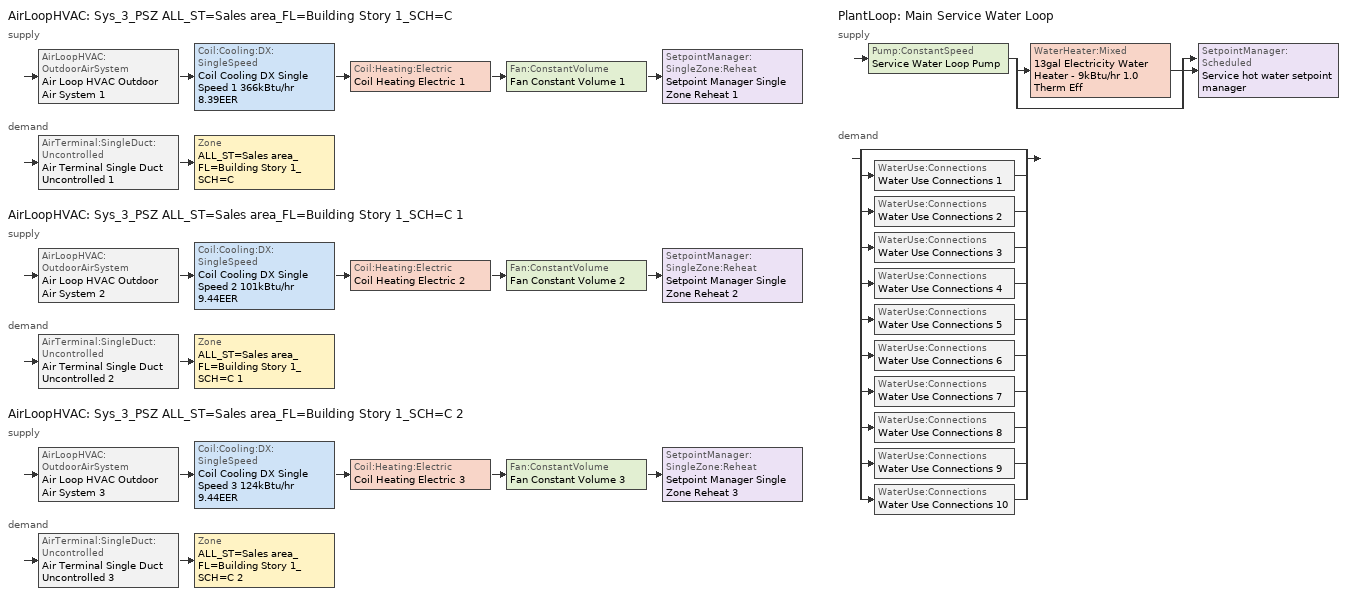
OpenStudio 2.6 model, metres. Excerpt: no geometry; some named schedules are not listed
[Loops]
AirLoopHVAC 'Sys_3_PSZ ALL_ST=Sales area_FL=Building Story 1_SCH=C'
 supply: AirLoopHVAC:OutdoorAirSystem 'Air Loop HVAC Outdoor Air System 1' > Coil:Cooling:DX:SingleSpeed 'Coil Cooling DX Single Speed 1 366kBtu/hr 8.39EER' > Coil:Heating:Electric 'Coil Heating Electric 1' > Fan:ConstantVolume 'Fan Constant Volume 1' > SetpointManager:SingleZone:Reheat 'Setpoint Manager Single Zone Reheat 1'
 demand: AirTerminal:SingleDuct:Uncontrolled 'Air Terminal Single Duct Uncontrolled 1' > Zone 'ALL_ST=Sales area_FL=Building Story 1_SCH=C'
AirLoopHVAC 'Sys_3_PSZ ALL_ST=Sales area_FL=Building Story 1_SCH=C 1'
 supply: AirLoopHVAC:OutdoorAirSystem 'Air Loop HVAC Outdoor Air System 2' > Coil:Cooling:DX:SingleSpeed 'Coil Cooling DX Single Speed 2 101kBtu/hr 9.44EER' > Coil:Heating:Electric 'Coil Heating Electric 2' > Fan:ConstantVolume 'Fan Constant Volume 2' > SetpointManager:SingleZone:Reheat 'Setpoint Manager Single Zone Reheat 2'
 demand: AirTerminal:SingleDuct:Uncontrolled 'Air Terminal Single Duct Uncontrolled 2' > Zone 'ALL_ST=Sales area_FL=Building Story 1_SCH=C 1'
AirLoopHVAC 'Sys_3_PSZ ALL_ST=Sales area_FL=Building Story 1_SCH=C 2'
 supply: AirLoopHVAC:OutdoorAirSystem 'Air Loop HVAC Outdoor Air System 3' > Coil:Cooling:DX:SingleSpeed 'Coil Cooling DX Single Speed 3 124kBtu/hr 9.44EER' > Coil:Heating:Electric 'Coil Heating Electric 3' > Fan:ConstantVolume 'Fan Constant Volume 3' > SetpointManager:SingleZone:Reheat 'Setpoint Manager Single Zone Reheat 3'
 demand: AirTerminal:SingleDuct:Uncontrolled 'Air Terminal Single Duct Uncontrolled 3' > Zone 'ALL_ST=Sales area_FL=Building Story 1_SCH=C 2'
PlantLoop 'Main Service Water Loop'
 supply: Pump:ConstantSpeed 'Service Water Loop Pump' > split
  | WaterHeater:Mixed '13gal Electricity Water Heater - 9kBtu/hr 1.0 Therm Eff'
  | bypass
  join > SetpointManager:Scheduled 'Service hot water setpoint manager'
 demand: split
  | bypass
  | WaterUse:Connections 'Water Use Connections 1'
  | WaterUse:Connections 'Water Use Connections 2'
  | WaterUse:Connections 'Water Use Connections 3'
  | WaterUse:Connections 'Water Use Connections 4'
  | WaterUse:Connections 'Water Use Connections 5'
  | WaterUse:Connections 'Water Use Connections 6'
  | WaterUse:Connections 'Water Use Connections 7'
  | WaterUse:Connections 'Water Use Connections 8'
  | WaterUse:Connections 'Water Use Connections 9'
  | WaterUse:Connections 'Water Use Connections 10'
[Sizing:Zone] Zone Cooling Design Supply Air Temperature Input Method=SupplyAirTemperature; Zone Cooling Design Supply Air Temperature {C}=13; Zone Cooling Design Supply Air Temperature Difference {deltaC}=11.11; Zone Heating Design Supply Air Temperature Input Method=SupplyAirTemperature; Zone Heating Design Supply Air Temperature {C}=43; Zone Heating Design Supply Air Temperature Difference {deltaC}=11.11; Zone Cooling Design Supply Air Humidity Ratio {kg-H2O/kg-air}=0.0085; Zone Heating Design Supply Air Humidity Ratio {kg-H2O/kg-air}=0.008; Zone Heating Sizing Factor=1.3; Zone Cooling Sizing Factor=1.1; Cooling Design Air Flow Method=DesignDay; Heating Design Air Flow Method=DesignDay; Account for Dedicated Outdoor Air System=No; Dedicated Outdoor Air System Control Strategy=NeutralSupplyAir; Dedicated Outdoor Air Low Setpoint Temperature for Design {C}=autosize; Dedicated Outdoor Air High Setpoint Temperature for Design {C}=autosize
ALL_ST=Sales area_FL=Building Story 1_SCH=C; ALL_ST=Sales area_FL=Building Story 1_SCH=C 1; ALL_ST=Sales area_FL=Building Story 1_SCH=C 2
[Zone equipment]
ALL_ST=Sales area_FL=Building Story 1_SCH=C: Air Terminal Single Duct Uncontrolled 1, Zone HVAC Baseboard Convective Electric 1
ALL_ST=Sales area_FL=Building Story 1_SCH=C 1: Air Terminal Single Duct Uncontrolled 2, Zone HVAC Baseboard Convective Electric 2
ALL_ST=Sales area_FL=Building Story 1_SCH=C 2: Air Terminal Single Duct Uncontrolled 3, Zone HVAC Baseboard Convective Electric 3
[AirLoopHVAC] Design Supply Air Flow Rate {m3/s}=AutoSize
Name | Availability Schedule
Sys_3_PSZ ALL_ST=Sales area_FL=Building Story 1_SCH=C | Sys_3_PSZ ALL_ST=Sales area_FL=Building Story 1_SCH=C Occ Sch
Sys_3_PSZ ALL_ST=Sales area_FL=Building Story 1_SCH=C 1 | Sys_3_PSZ ALL_ST=Sales area_FL=Building Story 1_SCH=C 1 Occ Sch
Sys_3_PSZ ALL_ST=Sales area_FL=Building Story 1_SCH=C 2 | Sys_3_PSZ ALL_ST=Sales area_FL=Building Story 1_SCH=C 2 Occ Sch
[Sizing:System] Type of Load to Size On=Sensible; Design Outdoor Air Flow Rate {m3/s}=Autosize; Minimum System Air Flow Ratio=1; Preheat Design Temperature {C}=7; Preheat Design Humidity Ratio {kg-H2O/kg-Air}=0.008; Precool Design Temperature {C}=13; Precool Design Humidity Ratio {kg-H2O/kg-Air}=0.008; Central Cooling Design Supply Air Temperature {C}=13; Central Heating Design Supply Air Temperature {C}=43; Sizing Option=NonCoincident; 100% Outdoor Air in Cooling=No; 100% Outdoor Air in Heating=No; Central Cooling Design Supply Air Humidity Ratio {kg-H2O/kg-Air}=0.0085; Central Heating Design Supply Air Humidity Ratio {kg-H2O/kg-Air}=0.008; Cooling Design Air Flow Method=DesignDay; Cooling Design Air Flow Rate {m3/s}=0; Heating Design Air Flow Method=DesignDay; Heating Design Air Flow Rate {m3/s}=0; System Outdoor Air Method=ZoneSum; Zone Maximum Outdoor Air Fraction=1; Cooling Supply Air Flow Rate Per Floor Area {m3/s-m2}=0.00996765; Cooling Fraction of Autosized Cooling Supply Air Flow Rate=1; Cooling Supply Air Flow Rate Per Unit Cooling Capacity {m3/s-W}=3.94755e-05; Heating Supply Air Flow Rate Per Floor Area {m3/s-m2}=0.00996765; Heating Fraction of Autosized Heating Supply Air Flow Rate=1; Heating Fraction of Autosized Cooling Supply Air Flow Rate=1; Heating Supply Air Flow Rate Per Unit Heating Capacity {m3/s-W}=3.15882e-05; Cooling Design Capacity Method=CoolingDesignCapacity; Cooling Design Capacity {W}=autosize; Cooling Design Capacity Per Floor Area {W/m2}=234.7; Fraction of Autosized Cooling Design Capacity=1; Heating Design Capacity Method=HeatingDesignCapacity; Heating Design Capacity {W}=autosize; Heating Design Capacity Per Floor Area {W/m2}=157; Fraction of Autosized Heating Design Capacity=1; Central Cooling Capacity Control Method=OnOff
Sys_3_PSZ ALL_ST=Sales area_FL=Building Story 1_SCH=C; Sys_3_PSZ ALL_ST=Sales area_FL=Building Story 1_SCH=C 1; Sys_3_PSZ ALL_ST=Sales area_FL=Building Story 1_SCH=C 2
[Fan:ConstantVolume] Availability Schedule=Always On Discrete; Fan Efficiency=0.39975; Pressure Rise {Pa}=640; Maximum Flow Rate {m3/s}=AutoSize; Motor Efficiency=0.615
Fan Constant Volume 1; Fan Constant Volume 2; Fan Constant Volume 3
[Coil:Heating:Electric] Availability Schedule=Always On Discrete
Coil Heating Electric 1; Coil Heating Electric 2; Coil Heating Electric 3
[Coil:Cooling:DX:SingleSpeed] Availability Schedule=Always On Discrete; Rated Total Cooling Capacity {W}=autosize; Rated Sensible Heat Ratio=autosize; Rated Air Flow Rate {m3/s}=autosize; Rated Evaporator Fan Power Per Volume Flow Rate {W/(m3/s)}=773.3; Total Cooling Capacity Function of Temperature Curve=DXCOOL-NECB2011-REF-CAPFT; Total Cooling Capacity Function of Flow Fraction Curve=DXCOOL-NECB2011-REF-CAPFFLOW; Energy Input Ratio Function of Temperature Curve=DXCOOL-NECB2011-REF-COOLEIRFT; Energy Input Ratio Function of Flow Fraction Curve=DXCOOL-NECB2011-REF-COOLEIRFFLOW; Part Load Fraction Correlation Curve=DXCOOL-NECB2011-REF-COOLPLFFPLR; Condenser Type=AirCooled; Evaporative Condenser Effectiveness=0; Evaporative Condenser Air Flow Rate {m3/s}=Autosize; Evaporative Condenser Pump Rated Power Consumption {W}=Autosize; Crankcase Heater Capacity {W}=0; Maximum Outdoor Dry-Bulb Temperature for Crankcase Heater Operation {C}=0; Basin Heater Capacity {W/K}=0; Basin Heater Setpoint Temperature {C}=10
Name | Rated COP {W/W}
Coil Cooling DX Single Speed 1 366kBtu/hr 8.39EER | 3.07683
Coil Cooling DX Single Speed 2 101kBtu/hr 9.44EER | 3.26535
Coil Cooling DX Single Speed 3 124kBtu/hr 9.44EER | 3.28219
[Controller:OutdoorAir] Minimum Outdoor Air Flow Rate {m3/s}=autosize; Maximum Outdoor Air Flow Rate {m3/s}=Autosize; Economizer Control Type=DifferentialEnthalpy; Economizer Control Action Type=ModulateFlow; Lockout Type=NoLockout; Minimum Limit Type=FixedMinimum; High Humidity Control=No; Heat Recovery Bypass Control Type=BypassWhenWithinEconomizerLimits
Name | Minimum Outdoor Air Schedule | Controller Mechanical Ventilation
Controller Outdoor Air 1 | Sys_3_PSZ ALL_ST=Sales area_FL=Building Story 1_SCH=C Occ Sch | Controller Mechanical Ventilation 1
Controller Outdoor Air 2 | Sys_3_PSZ ALL_ST=Sales area_FL=Building Story 1_SCH=C 1 Occ Sch | Controller Mechanical Ventilation 2
Controller Outdoor Air 3 | Sys_3_PSZ ALL_ST=Sales area_FL=Building Story 1_SCH=C 2 Occ Sch | Controller Mechanical Ventilation 3
[Controller:MechanicalVentilation] Availability Schedule=Always On Discrete; System Outdoor Air Method=ZoneSum
Controller Mechanical Ventilation 1; Controller Mechanical Ventilation 2; Controller Mechanical Ventilation 3
[AirLoopHVAC:OutdoorAirSystem]
Name | Controller
Air Loop HVAC Outdoor Air System 1 | Controller Outdoor Air 1
Air Loop HVAC Outdoor Air System 2 | Controller Outdoor Air 2
Air Loop HVAC Outdoor Air System 3 | Controller Outdoor Air 3
[SetpointManager:SingleZone:Reheat] Minimum Supply Air Temperature {C}=13; Maximum Supply Air Temperature {C}=43
Name | Control Zone
Setpoint Manager Single Zone Reheat 1 | ALL_ST=Sales area_FL=Building Story 1_SCH=C
Setpoint Manager Single Zone Reheat 2 | ALL_ST=Sales area_FL=Building Story 1_SCH=C 1
Setpoint Manager Single Zone Reheat 3 | ALL_ST=Sales area_FL=Building Story 1_SCH=C 2
[AirTerminal:SingleDuct:Uncontrolled] Availability Schedule=Always On Discrete; Maximum Air Flow Rate {m3/s}=AutoSize
Air Terminal Single Duct Uncontrolled 1; Air Terminal Single Duct Uncontrolled 2; Air Terminal Single Duct Uncontrolled 3
[ZoneHVAC:Baseboard:Convective:Electric] Availability Schedule=Always On Discrete; Nominal Capacity {W}=autosize; Efficiency=1
Zone HVAC Baseboard Convective Electric 1; Zone HVAC Baseboard Convective Electric 2; Zone HVAC Baseboard Convective Electric 3
[PlantLoop]
Main Service Water Loop: Glycol Concentration=0; Maximum Loop Temperature {C}=60; Minimum Loop Temperature {C}=10; Plant Loop Volume {m3}=Autocalculate; Load Distribution Scheme=Optimal
[Sizing:Plant]
Main Service Water Loop: Loop Type=Heating; Design Loop Exit Temperature {C}=60; Loop Design Temperature Difference {deltaC}=5; Sizing Option=NonCoincident; Zone Timesteps in Averaging Window=1; Coincident Sizing Factor Mode=None
[SetpointManager:Scheduled]
Service hot water setpoint manager: Control Variable=Temperature; Schedule=Service Water Loop Temp - 140F
[Pump:ConstantSpeed]
Service Water Loop Pump: Rated Flow Rate {m3/s}=autosize; Rated Pump Head {Pa}=194.952; Rated Power Consumption {W}=autosize; Motor Efficiency=0.7; Fraction of Motor Inefficiencies to Fluid Stream=0; Pump Control Type=Intermittent; Design Power Sizing Method=PowerPerFlowPerPressure; Design Electric Power per Unit Flow Rate {W/(m3/s)}=348701.1; Design Shaft Power per Unit Flow Rate per Unit Head {W-s/m3-Pa}=1.28205
[WaterHeater:Mixed]
13gal Electricity Water Heater - 9kBtu/hr 1.0 Therm Eff: Tank Volume {m3}=0.0506259; Setpoint Temperature Schedule=Service Water Loop Temp - 140F; Deadband Temperature Difference {deltaC}=2; Maximum Temperature Limit {C}=82.2222; Heater Control Type=Cycle; Heater Maximum Capacity {W}=2645.2; Heater Fuel Type=Electricity; Heater Thermal Efficiency=1; Off Cycle Parasitic Fuel Consumption Rate {W}=13.2577; Off Cycle Parasitic Fuel Type=Electricity; Off Cycle Parasitic Heat Fraction to Tank=0.8; On Cycle Parasitic Fuel Consumption Rate {W}=13.2577; On Cycle Parasitic Fuel Type=Electricity; On Cycle Parasitic Heat Fraction to Tank=0; Ambient Temperature Indicator=Schedule; Ambient Temperature Schedule=Water Heater Ambient Temp Schedule - 70F; Off Cycle Loss Coefficient to Ambient Temperature {W/K}=1.28893; On Cycle Loss Coefficient to Ambient Temperature {W/K}=1.28893; Use Side Effectiveness=1; Source Side Effectiveness=1; Use Side Design Flow Rate {m3/s}=autosize; Source Side Design Flow Rate {m3/s}=autosize; Indirect Water Heating Recovery Time {hr}=1.5; Source Side Flow Control Mode=IndirectHeatPrimarySetpoint
[WaterUse:Connections]
Name | Water Use Equipment Name 1
Water Use Connections 1 | Lgstore1 Service Water Use 0.04gal/min
Water Use Connections 2 | Lgstore2 Service Water Use 0.04gal/min
Water Use Connections 3 | Smstore1 Service Water Use 0.02gal/min
Water Use Connections 4 | Smstore2 Service Water Use 0.02gal/min
Water Use Connections 5 | Smstore3 Service Water Use 0.02gal/min
Water Use Connections 6 | Smstore4 Service Water Use 0.02gal/min
Water Use Connections 7 | Smstore5 Service Water Use 0.02gal/min
Water Use Connections 8 | Smstore6 Service Water Use 0.02gal/min
Water Use Connections 9 | Smstore7 Service Water Use 0.02gal/min
Water Use Connections 10 | Smstore8 Service Water Use 0.02gal/min
[WaterUse:Equipment:Definition]
Name | Peak Flow Rate {m3/s} | Target Temperature Schedule | Sensible Fraction Schedule | Latent Fraction Schedule
Lgstore1 Service Water Use Def 0.04gal/min | 2.46715e-06 | Schedule Ruleset 5 | Schedule Ruleset 3 | Schedule Ruleset 4
Lgstore2 Service Water Use Def 0.04gal/min | 2.46715e-06 | Schedule Ruleset 8 | Schedule Ruleset 6 | Schedule Ruleset 7
Smstore1 Service Water Use Def 0.02gal/min | 1.23358e-06 | Schedule Ruleset 11 | Schedule Ruleset 9 | Schedule Ruleset 10
Smstore2 Service Water Use Def 0.02gal/min | 1.23358e-06 | Schedule Ruleset 14 | Schedule Ruleset 12 | Schedule Ruleset 13
Smstore3 Service Water Use Def 0.02gal/min | 1.23358e-06 | Schedule Ruleset 17 | Schedule Ruleset 15 | Schedule Ruleset 16
Smstore4 Service Water Use Def 0.02gal/min | 1.23358e-06 | Schedule Ruleset 20 | Schedule Ruleset 18 | Schedule Ruleset 19
Smstore5 Service Water Use Def 0.02gal/min | 1.23358e-06 | Schedule Ruleset 23 | Schedule Ruleset 21 | Schedule Ruleset 22
Smstore6 Service Water Use Def 0.02gal/min | 1.23358e-06 | Schedule Ruleset 26 | Schedule Ruleset 24 | Schedule Ruleset 25
Smstore7 Service Water Use Def 0.02gal/min | 1.23358e-06 | Schedule Ruleset 29 | Schedule Ruleset 27 | Schedule Ruleset 28
Smstore8 Service Water Use Def 0.02gal/min | 1.23358e-06 | Schedule Ruleset 32 | Schedule Ruleset 30 | Schedule Ruleset 31
[WaterUse:Equipment] Flow Rate Fraction Schedule=NECB-C-Service Water Heating
Name | Water Use Equipment Definition | Space
Lgstore1 Service Water Use 0.04gal/min | Lgstore1 Service Water Use Def 0.04gal/min | LGstore1
Lgstore2 Service Water Use 0.04gal/min | Lgstore2 Service Water Use Def 0.04gal/min | LGstore2
Smstore1 Service Water Use 0.02gal/min | Smstore1 Service Water Use Def 0.02gal/min | SMstore1
Smstore2 Service Water Use 0.02gal/min | Smstore2 Service Water Use Def 0.02gal/min | SMstore2
Smstore3 Service Water Use 0.02gal/min | Smstore3 Service Water Use Def 0.02gal/min | SMstore3
Smstore4 Service Water Use 0.02gal/min | Smstore4 Service Water Use Def 0.02gal/min | SMstore4
Smstore5 Service Water Use 0.02gal/min | Smstore5 Service Water Use Def 0.02gal/min | SMstore5
Smstore6 Service Water Use 0.02gal/min | Smstore6 Service Water Use Def 0.02gal/min | SMstore6
Smstore7 Service Water Use 0.02gal/min | Smstore7 Service Water Use Def 0.02gal/min | SMstore7
Smstore8 Service Water Use 0.02gal/min | Smstore8 Service Water Use Def 0.02gal/min | SMstore8
[Schedule:Ruleset]
Name | Default Day Schedule | Summer Design Day Schedule | Winter Design Day Schedule
Service Water Loop Temp - 140F | Service Water Loop Temp - 140F Default
Water Heater Ambient Temp Schedule - 70F | Water Heater Ambient Temp Schedule - 70F Default
NECB-C-Service Water Heating | NECB-C-Service Water Heating Default
Sys_3_PSZ ALL_ST=Sales area_FL=Building Story 1_SCH=C Occ Sch | Sys_3_PSZ ALL_ST=Sales area_FL=Building Story 1_SCH=C Occ Sch Default | Sys_3_PSZ ALL_ST=Sales area_FL=Building Story 1_SCH=C Occ Sch Summer Design Day | Sys_3_PSZ ALL_ST=Sales area_FL=Building Story 1_SCH=C Occ Sch Winter Design Day
Sys_3_PSZ ALL_ST=Sales area_FL=Building Story 1_SCH=C 1 Occ Sch | Sys_3_PSZ ALL_ST=Sales area_FL=Building Story 1_SCH=C 1 Occ Sch Default | Sys_3_PSZ ALL_ST=Sales area_FL=Building Story 1_SCH=C 1 Occ Sch Summer Design Day | Sys_3_PSZ ALL_ST=Sales area_FL=Building Story 1_SCH=C 1 Occ Sch Winter Design Day
Sys_3_PSZ ALL_ST=Sales area_FL=Building Story 1_SCH=C 2 Occ Sch | Sys_3_PSZ ALL_ST=Sales area_FL=Building Story 1_SCH=C 2 Occ Sch Default | Sys_3_PSZ ALL_ST=Sales area_FL=Building Story 1_SCH=C 2 Occ Sch Summer Design Day | Sys_3_PSZ ALL_ST=Sales area_FL=Building Story 1_SCH=C 2 Occ Sch Winter Design Day
[Schedule:Day]
Sys_3_PSZ ALL_ST=Sales area_FL=Building Story 1_SCH=C Occ Sch Default; Sys_3_PSZ ALL_ST=Sales area_FL=Building Story 1_SCH=C Occ Sch Winter Design Day; Sys_3_PSZ ALL_ST=Sales area_FL=Building Story 1_SCH=C Occ Sch Summer Design Day; Sys_3_PSZ ALL_ST=Sales area_FL=Building Story 1_SCH=C 1 Occ Sch Default; Sys_3_PSZ ALL_ST=Sales area_FL=Building Story 1_SCH=C 1 Occ Sch Winter Design Day; Sys_3_PSZ ALL_ST=Sales area_FL=Building Story 1_SCH=C 1 Occ Sch Summer Design Day; Sys_3_PSZ ALL_ST=Sales area_FL=Building Story 1_SCH=C 2 Occ Sch Default; Sys_3_PSZ ALL_ST=Sales area_FL=Building Story 1_SCH=C 2 Occ Sch Winter Design Day; Sys_3_PSZ ALL_ST=Sales area_FL=Building Story 1_SCH=C 2 Occ Sch Summer Design Day: 24, 0, 1
[Schedule:Rule] Date Specification Type=DateRange; Start Month=1; Start Day=1; End Month=12
Name | Schedule Ruleset | Rule Order | Day Schedule | Apply Monday | End Day | Apply Tuesday | Apply Wednesday | Apply Thursday | Apply Friday | Apply Saturday | Apply Sunday
Sys_3_PSZ ALL_ST=Sales area_FL=Building Story 1_SCH=C Occ Sch Monday Rule | Sys_3_PSZ ALL_ST=Sales area_FL=Building Story 1_SCH=C Occ Sch | 6 | Sys_3_PSZ ALL_ST=Sales area_FL=Building Story 1_SCH=C Occ Sch Monday | Yes | 25
Sys_3_PSZ ALL_ST=Sales area_FL=Building Story 1_SCH=C Occ Sch Tuesday Rule | Sys_3_PSZ ALL_ST=Sales area_FL=Building Story 1_SCH=C Occ Sch | 5 | Sys_3_PSZ ALL_ST=Sales area_FL=Building Story 1_SCH=C Occ Sch Tuesday |  | 26 | Yes
Sys_3_PSZ ALL_ST=Sales area_FL=Building Story 1_SCH=C Occ Sch Wednesday Rule | Sys_3_PSZ ALL_ST=Sales area_FL=Building Story 1_SCH=C Occ Sch | 4 | Sys_3_PSZ ALL_ST=Sales area_FL=Building Story 1_SCH=C Occ Sch Wednesday |  | 27 |  | Yes
Sys_3_PSZ ALL_ST=Sales area_FL=Building Story 1_SCH=C Occ Sch Thursday Rule | Sys_3_PSZ ALL_ST=Sales area_FL=Building Story 1_SCH=C Occ Sch | 3 | Sys_3_PSZ ALL_ST=Sales area_FL=Building Story 1_SCH=C Occ Sch Thursday |  | 28 |  |  | Yes
Sys_3_PSZ ALL_ST=Sales area_FL=Building Story 1_SCH=C Occ Sch Friday Rule | Sys_3_PSZ ALL_ST=Sales area_FL=Building Story 1_SCH=C Occ Sch | 2 | Sys_3_PSZ ALL_ST=Sales area_FL=Building Story 1_SCH=C Occ Sch Friday |  | 29 |  |  |  | Yes
Sys_3_PSZ ALL_ST=Sales area_FL=Building Story 1_SCH=C Occ Sch Saturday Rule | Sys_3_PSZ ALL_ST=Sales area_FL=Building Story 1_SCH=C Occ Sch | 1 | Sys_3_PSZ ALL_ST=Sales area_FL=Building Story 1_SCH=C Occ Sch Saturday |  | 30 |  |  |  |  | Yes
Sys_3_PSZ ALL_ST=Sales area_FL=Building Story 1_SCH=C Occ Sch Sunday Rule | Sys_3_PSZ ALL_ST=Sales area_FL=Building Story 1_SCH=C Occ Sch | 0 | Sys_3_PSZ ALL_ST=Sales area_FL=Building Story 1_SCH=C Occ Sch Sunday |  | 31 |  |  |  |  |  | Yes
Sys_3_PSZ ALL_ST=Sales area_FL=Building Story 1_SCH=C 1 Occ Sch Monday Rule | Sys_3_PSZ ALL_ST=Sales area_FL=Building Story 1_SCH=C 1 Occ Sch | 6 | Sys_3_PSZ ALL_ST=Sales area_FL=Building Story 1_SCH=C 1 Occ Sch Monday | Yes | 25
Sys_3_PSZ ALL_ST=Sales area_FL=Building Story 1_SCH=C 1 Occ Sch Tuesday Rule | Sys_3_PSZ ALL_ST=Sales area_FL=Building Story 1_SCH=C 1 Occ Sch | 5 | Sys_3_PSZ ALL_ST=Sales area_FL=Building Story 1_SCH=C 1 Occ Sch Tuesday |  | 26 | Yes
Sys_3_PSZ ALL_ST=Sales area_FL=Building Story 1_SCH=C 1 Occ Sch Wednesday Rule | Sys_3_PSZ ALL_ST=Sales area_FL=Building Story 1_SCH=C 1 Occ Sch | 4 | Sys_3_PSZ ALL_ST=Sales area_FL=Building Story 1_SCH=C 1 Occ Sch Wednesday |  | 27 |  | Yes
Sys_3_PSZ ALL_ST=Sales area_FL=Building Story 1_SCH=C 1 Occ Sch Thursday Rule | Sys_3_PSZ ALL_ST=Sales area_FL=Building Story 1_SCH=C 1 Occ Sch | 3 | Sys_3_PSZ ALL_ST=Sales area_FL=Building Story 1_SCH=C 1 Occ Sch Thursday |  | 28 |  |  | Yes
Sys_3_PSZ ALL_ST=Sales area_FL=Building Story 1_SCH=C 1 Occ Sch Friday Rule | Sys_3_PSZ ALL_ST=Sales area_FL=Building Story 1_SCH=C 1 Occ Sch | 2 | Sys_3_PSZ ALL_ST=Sales area_FL=Building Story 1_SCH=C 1 Occ Sch Friday |  | 29 |  |  |  | Yes
Sys_3_PSZ ALL_ST=Sales area_FL=Building Story 1_SCH=C 1 Occ Sch Saturday Rule | Sys_3_PSZ ALL_ST=Sales area_FL=Building Story 1_SCH=C 1 Occ Sch | 1 | Sys_3_PSZ ALL_ST=Sales area_FL=Building Story 1_SCH=C 1 Occ Sch Saturday |  | 30 |  |  |  |  | Yes
Sys_3_PSZ ALL_ST=Sales area_FL=Building Story 1_SCH=C 1 Occ Sch Sunday Rule | Sys_3_PSZ ALL_ST=Sales area_FL=Building Story 1_SCH=C 1 Occ Sch | 0 | Sys_3_PSZ ALL_ST=Sales area_FL=Building Story 1_SCH=C 1 Occ Sch Sunday |  | 31 |  |  |  |  |  | Yes
Sys_3_PSZ ALL_ST=Sales area_FL=Building Story 1_SCH=C 2 Occ Sch Monday Rule | Sys_3_PSZ ALL_ST=Sales area_FL=Building Story 1_SCH=C 2 Occ Sch | 6 | Sys_3_PSZ ALL_ST=Sales area_FL=Building Story 1_SCH=C 2 Occ Sch Monday | Yes | 25
Sys_3_PSZ ALL_ST=Sales area_FL=Building Story 1_SCH=C 2 Occ Sch Tuesday Rule | Sys_3_PSZ ALL_ST=Sales area_FL=Building Story 1_SCH=C 2 Occ Sch | 5 | Sys_3_PSZ ALL_ST=Sales area_FL=Building Story 1_SCH=C 2 Occ Sch Tuesday |  | 26 | Yes
[Schedule:Constant]
Always On Discrete: Value=1
[Curve:Biquadratic] Minimum Value of x=13; Maximum Value of x=24; Minimum Value of y=24; Maximum Value of y=46
Name | Coefficient1 Constant | Coefficient2 x | Coefficient3 x**2 | Coefficient4 y | Coefficient5 y**2 | Coefficient6 x*y
DXCOOL-NECB2011-REF-CAPFT | 0.867905 | 0.0142459 | 0.00055436 | -0.0075575 | 3.3e-05 | -0.0001918
DXCOOL-NECB2011-REF-COOLEIRFT | 0.116936 | 0.0284933 | -0.0004112 | 0.0214108 | 0.00016103 | -0.0006791
[Curve:Quadratic] Coefficient1 Constant=1; Coefficient2 x=0; Coefficient3 x**2=0; Minimum Value of x=0; Maximum Value of x=1
DXCOOL-NECB2011-REF-CAPFFLOW; DXCOOL-NECB2011-REF-COOLEIRFFLOW
[Curve:Cubic]
DXCOOL-NECB2011-REF-COOLPLFFPLR: Coefficient1 Constant=0.0277; Coefficient2 x=4.9151; Coefficient3 x**2=-8.184; Coefficient4 x**3=4.2702; Minimum Value of x=0.7; Maximum Value of x=1
